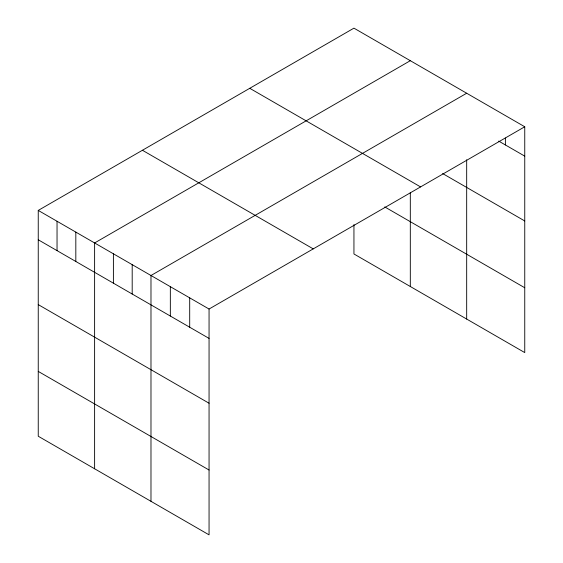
<?xml version="1.0" encoding="UTF-8"?>
<svg xmlns="http://www.w3.org/2000/svg" width="563" height="563" viewBox="0 0 563 563"><rect width="100%" height="100%" fill="white"/><g stroke="black" fill="none" stroke-linecap="round" stroke-linejoin="round"><path stroke-width="0.84" d="M524.751 126.766L209.056 309.031L209.056 534.85L38.249 436.234L38.249 210.414L353.944 28.15L524.751 126.766L524.751 352.586L353.944 253.969L353.944 224.581M410.314 60.691L94.612 242.956L94.612 468.775M466.678 93.233L150.983 275.504L150.983 501.323M498.691 141.088L524.751 156.134M442.631 173.545L524.751 220.963M249.761 88.3L420.575 186.916M384.761 206.931L524.751 287.756M142.425 150.265L313.239 248.881M38.249 210.414L209.056 309.031M38.249 239.782L209.056 338.398M38.249 304.611L209.056 403.228M38.249 371.404L209.056 470.021M505.398 138.048L505.398 144.958M466.678 159.772L466.678 319.052M410.314 192.567L410.314 286.511M189.696 297.855L189.696 327.223M170.343 286.68L170.343 316.047M132.192 264.652L132.192 294.02M113.402 253.807L113.402 283.175M75.822 232.111L75.822 261.478M57.039 221.266L57.039 250.626"/></g></svg>
